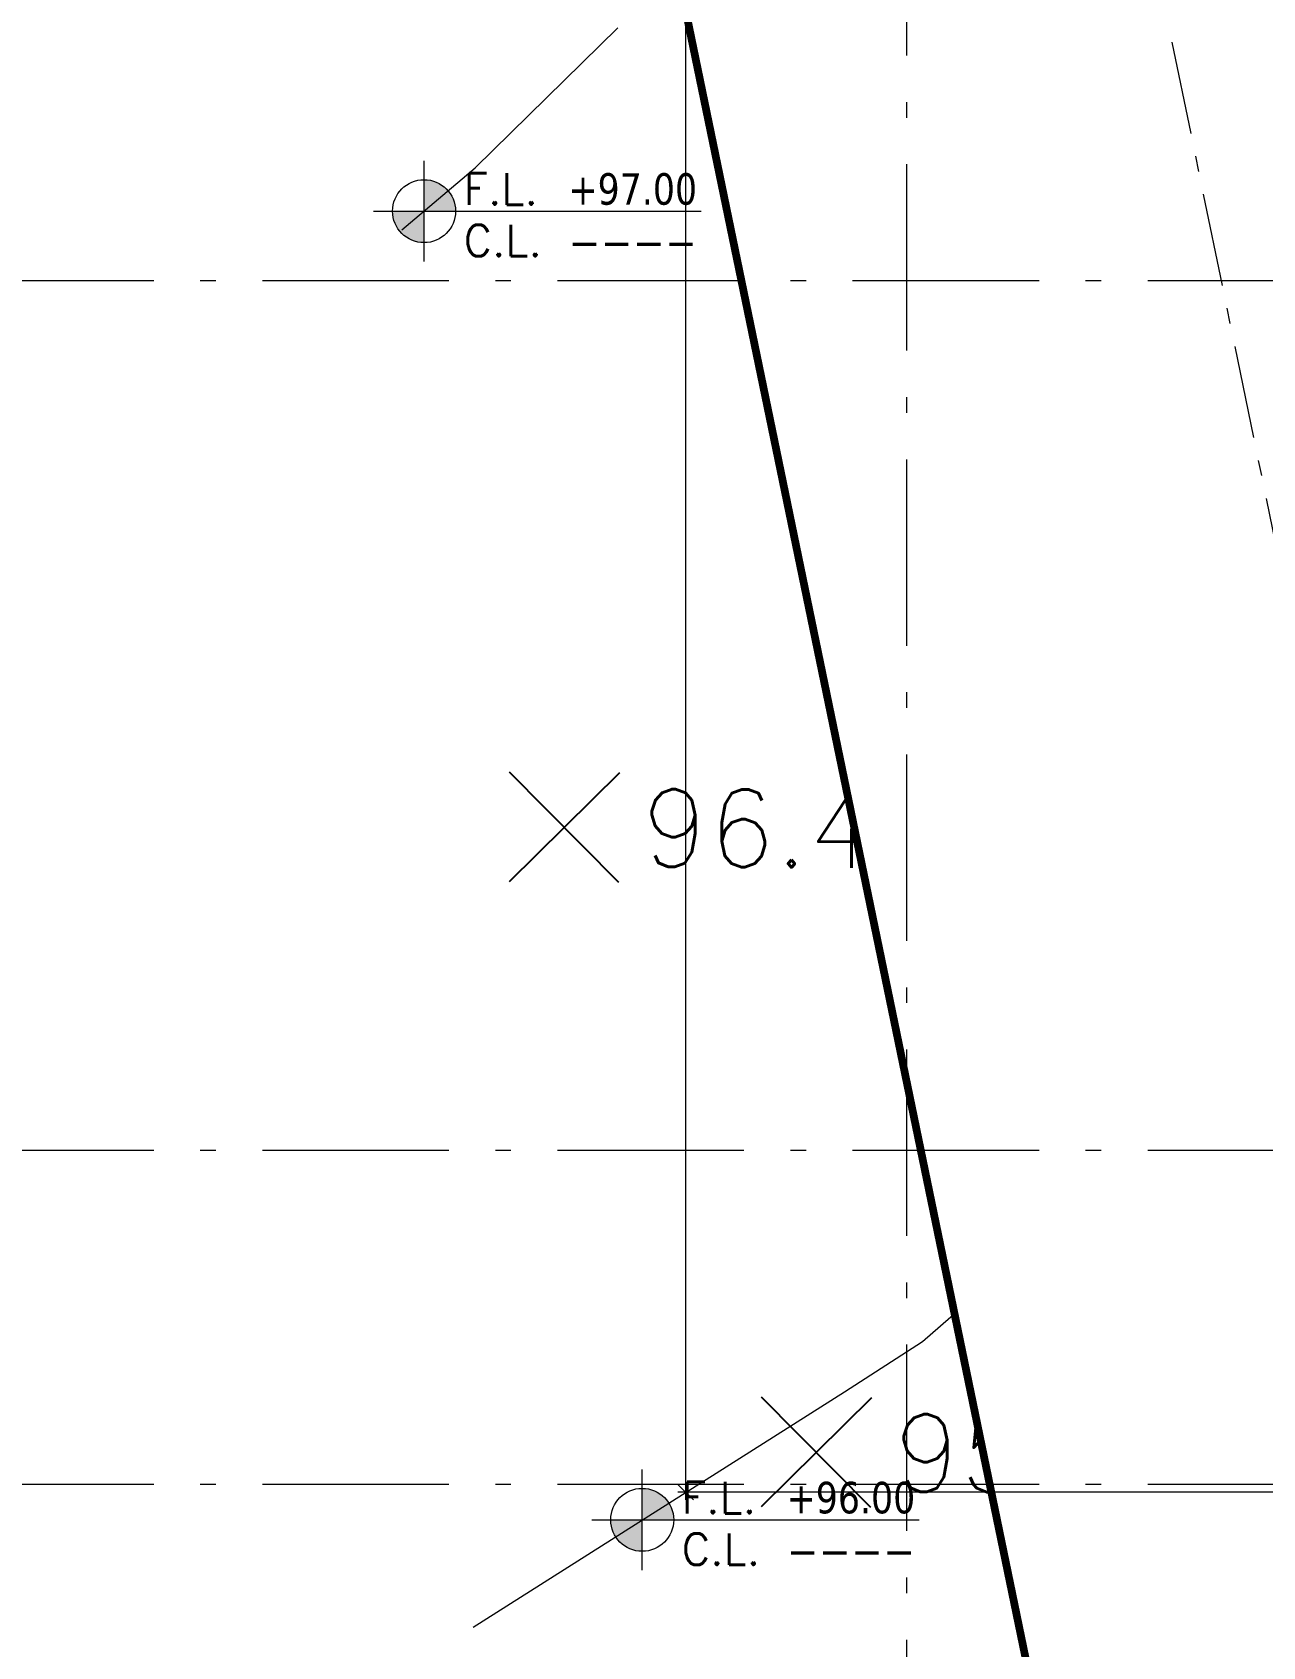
# Model space of a CAD drawing. Header units: inches. Extents: x -48 to 777, y -156 to 510.
# Drawn here: x 187.84 to 195.77, y 126.66 to 137.06 of the extents above; entities that cross this region are included whole.
import ezdxf
from ezdxf.enums import TextEntityAlignment as Align

# ---------------------------------------------------------------- set-up
doc = ezdxf.new("R2010")
doc.units = ezdxf.units.IN
doc.header["$MEASUREMENT"] = 0
doc.set_wipeout_variables(frame=1)
for name, pattern in [('ACAD_ISO10W100', [18, 12, -3, 0, -3]), ('HIDDEN', [0.375, 0.25, -0.125]), ('NUHA', [1.45, 0.75, -0.25, 0.2, -0.25])]:
    doc.linetypes.add(name, pattern=pattern)
doc.layers.get('Defpoints').update_dxf_attribs({"lineweight": 5})
for name, color, linetype, lineweight in [('A-AXIS ST', 251, 'ACAD_ISO10W100', 5), ('A-DIM', 9, 'Continuous', 5), ('A-HIDDEN', 254, 'HIDDEN', 5), ('A-LEVELS', 139, 'Continuous', 20), ('A-LIMIT LOT', 235, 'ACAD_ISO10W100', 20), ('A-SIGNS1', 20, 'Continuous', 15), ('A-SIGNS2', 30, 'Continuous', 15)]:
    doc.layers.add(name, color=color, linetype=linetype, lineweight=lineweight)
doc.layers.add('pts pc', color=7, linetype='Continuous')
doc.styles.add('2mm', font='simplex.shx', dxfattribs={"height": 0.5})
doc.styles.add('ROMAND', font='verdana.ttf')
doc.styles.add('ROMANS', font='romans__.ttf', dxfattribs={"height": 0.14})
doc.dimstyles.new('M-1.100', dxfattribs={"dimtxt": 0.2, "dimasz": 0.1, "dimexe": 0.05, "dimexo": 0.05, "dimgap": 0.1, "dimtad": 1, "dimlfac": 100, "dimrnd": 0.5, "dimzin": 9, "dimdsep": 46, "dimtxsty": 'ROMAND', "dimblk": 'OBLIQUE', "dimcen": 1, "dimdle": 0.05, "dimclrd": 256, "dimclre": 256, "dimclrt": 2, "dimadec": 0, "dimazin": 0, "dimtfac": 0.666667, "dimtmove": 2, "dimatfit": 3, "dimfxl": 0.04, "dimtolj": 1, "dimtzin": 5, "dimlwd": -1, "dimlwe": -1, "dimarcsym": 0})

# ---------------------------------------------------------------- blocks, each defined once
blk = doc.blocks.new('GXFHGCGFCD')
at = {"layer": 'A-SIGNS1', "linetype": 'NUHA'}
h = blk.add_hatch(color=256, dxfattribs=at)
h.paths.add_polyline_path([(90.3819, 61.3301), (90.3819, 61.1701), (90.5419, 61.1701, 0.414214)])
h.paths.add_polyline_path([(90.3819, 61.1701), (90.2219, 61.1701, 0.414214), (90.3819, 61.0101)])
at = {"layer": 'A-SIGNS1'}
for p, q in [((90.3819, 60.9141), (90.3819, 61.4261)), ((90.1259, 61.1701), (91.7898, 61.1701))]:
    blk.add_line(p, q, dxfattribs=at)
blk.add_circle((90.3819, 61.1701), 0.16, dxfattribs=at)
blk = doc.blocks.new('DGXFHXFGDFD')
at = {"layer": 'A-SIGNS1'}
blk.add_blockref('GXFHGCGFCD', (0, 0), dxfattribs=at)
at = {"layer": 'A-SIGNS2', "linetype": 'NUHA', "style": 'ROMANS'}
for s, p in [('F.L.', (90.5835, 61.2031)), ('C.L.', (90.5835, 60.9413))]:
    blk.add_text(s, height=0.16, dxfattribs=at).set_placement(p)
at = {"layer": 'A-SIGNS2', "style": 'ROMANS', "width": 0.910135, "flags": 4}
for tag, p, p2 in [('NIV.FINI', (91.1159, 61.2031), (91.7898, 61.2031)), ('NIV.BETON', (91.1159, 60.9413), (91.7898, 60.9413))]:
    blk.add_attdef(tag, text='', height=0.16, dxfattribs=at).set_placement(p, p2, align=Align.FIT)
blk = doc.blocks.new('land 688')
at = {"layer": 'A-LEVELS', "linetype": 'Continuous'}
for points in [[(489.75834, 269.27085), (490.23004, 269.6693), (490.68905, 270.12013), (491.14806, 270.57096)], [(490.216, 260.27418), (492.60696, 261.78955), (493.10982, 262.11311), (493.34173, 262.31464), (493.84403, 263.1306), (494.15994, 263.64003), (494.63239, 264.2992), (495.06157, 264.92195), (495.25234, 265.22877), (495.48033, 265.5449)]]:
    blk.add_lwpolyline(points, dxfattribs=at)
at = {"layer": 'A-LIMIT LOT', "linetype": 'Continuous', "const_width": 0.1}
blk.add_lwpolyline([(486.17887, 297.01503), (497.86419, 240.3685), (512.75137, 253.42742), (518.31699, 249.16369), (518.8926, 253.71568), (513.66021, 260.06347), (513.66021, 294.35761), (486.17887, 297.01503)], dxfattribs=at)
at = {"layer": 'pts pc', "linetype": 'Continuous'}
for points in [[(491.15881, 265.77531), (490.44803, 265.07211)], [(491.15502, 265.06832), (490.45182, 265.7791)], [(495.17445, 265.0312), (494.46367, 264.328)], [(495.17066, 264.32421), (494.46746, 265.03499)]]:
    blk.add_lwpolyline(points, dxfattribs=at)
at = {"layer": 'pts pc', "linetype": 'Continuous', "elevation": -94}
for points in [[(492.77746, 261.04408), (492.07426, 261.75486)], [(492.78125, 261.75107), (492.07047, 261.04787)]]:
    blk.add_lwpolyline(points, dxfattribs=at)
at = {"layer": 'A-SIGNS1'}
ref = blk.add_blockref('DGXFHXFGDFD', (375.36869, 191.87624), dxfattribs=dict(at, xscale=1.267200000000003, yscale=1.267200000000003, zscale=1.267200000000003))
ref.add_attrib('NIV.FINI', '+97.00', dxfattribs={"layer": 'A-SIGNS2', "height": 0.202752, "style": 'ROMAND', "width": 0.797031}).set_placement((490.83071, 269.43286), (491.65867, 269.43286), align=Align.FIT)
ref.add_attrib('NIV.BETON', '----', dxfattribs={"layer": 'A-SIGNS2', "height": 0.202752, "style": 'ROMAND', "width": 1.634557}).set_placement((490.83071, 269.10109), (491.65867, 269.10109), align=Align.FIT)
ref = blk.add_blockref('DGXFHXFGDFD', (376.77343, 183.44982, 95), dxfattribs=dict(at, xscale=1.267200000000003, yscale=1.267200000000003, zscale=1.267200000000003))
ref.add_attrib('NIV.FINI', '+96.00', dxfattribs={"layer": 'A-SIGNS2', "height": 0.202752, "style": 'ROMAND', "width": 0.797031}).set_placement((492.23545, 261.00644, 95), (493.06342, 261.00644, 95), align=Align.FIT)
ref.add_attrib('NIV.BETON', '----', dxfattribs={"layer": 'A-SIGNS2', "height": 0.202752, "style": 'ROMAND', "width": 1.634557}).set_placement((492.23545, 260.67467, 95), (493.06342, 260.67467, 95), align=Align.FIT)
at = {"layer": 'pts pc', "color": 1, "char_height": 0.5, "attachment_point": 1, "rotation": 359.692852, "style": '2mm'}
for s, insert, width in [('\\Fsimplex.shx;\\W1.0000000000;\\T1.0000000000;\\o\\l96.413', (491.30475, 265.67103), 2.9761905), ('\\Fsimplex.shx;\\W1.0000000000;\\T1.0000000000;\\o\\l95.922', (492.92719, 261.64678, -94), 3.0714286)]:
    blk.add_mtext(s, dxfattribs=dict(at, insert=insert, width=width))
at = {"linetype": 'Continuous'}
blk.add_wipeout([(486.17887, 297.01503), (513.66021, 294.35761), (513.66021, 260.06347), (518.8926, 253.71568), (518.31699, 249.16369), (512.75137, 253.42742), (497.86419, 240.3685)], dxfattribs=at).dxf.layer = 'A-LIMIT LOT'
at = {"layer": 'A-HIDDEN', "linetype": 'ACAD_ISO10W100', "ltscale": 0.05}
blk.add_lwpolyline([(490.67533, 290.06695), (499.76093, 246.02295), (512.28801, 257.01161), (510.66021, 258.98641), (510.66021, 288.2619)], close=True, dxfattribs=at)
blk = doc.blocks.new('AXIS')
at = {"layer": 'A-AXIS ST', "ltscale": 0.1}
for p, q in [((633.96853, 296.91777), (633.96853, 336.01919)), ((657.61853, 310.66777), (627.81853, 310.66777)), ((657.61853, 305.06777), (627.81853, 305.06777)), ((657.61853, 302.91777), (627.81853, 302.91777))]:
    blk.add_line(p, q, dxfattribs=at)
blk = doc.blocks.new('_Oblique')
at = {"color": 0, "linetype": 'ByBlock', "lineweight": -2}
blk.add_line((-0.5, -0.5), (0.5, 0.5), dxfattribs=at)
blk = doc.blocks.new('*D1228')
at = {"layer": 'A-DIM', "transparency": 16777216}
for p, q in [((192.052, 127.607), (192.052, 155.858)), ((193.377, 155.808), (192.002, 155.808)), ((197.177, 127.657), (192.002, 127.657))]:
    blk.add_line(p, q, dxfattribs=at)
at = {"layer": 'Defpoints', "color": 0, "transparency": 16777216}
for p in [(192.052, 155.808), (193.427, 155.808), (197.227, 127.657)]:
    blk.add_point(p, dxfattribs=at)
at = {"layer": 'A-DIM', "transparency": 16777216, "xscale": 0.1, "yscale": 0.1, "zscale": 0.1}
for p, rotation in [((192.052, 155.808), 90), ((192.052, 127.657), 270)]:
    blk.add_blockref('_Oblique', p, dxfattribs=dict(at, rotation=rotation))
at = {"layer": 'A-DIM', "color": 2, "transparency": 16777216, "insert": (191.847, 141.733), "char_height": 0.2, "attachment_point": 5, "rotation": 90, "style": 'ROMAND'}
blk.add_mtext('\\A1;2815', dxfattribs=at)

msp = doc.modelspace()

# ---------------------------------------------------------------- block references
at = {"layer": 'A-HIDDEN', "ltscale": 0.4}
msp.add_blockref('land 688', (-299.53343, -133.48597), dxfattribs=at)

# ---------------------------------------------------------------- next in the draw order: block references
at = {"layer": 'A-DIM'}
msp.add_blockref('AXIS', (-440.49175, -175.21088), dxfattribs=at)

# ---------------------------------------------------------------- next in the draw order: dimensions: what is measured, and where the dimension line sits
dim = msp.add_linear_dim(base=(192.05195, 155.80845), p1=(197.22678, 127.65688), p2=(193.42678, 155.80845), angle=90, dimstyle='M-1.100', dxfattribs=at)
dim.commit()
dim.dimension.update_dxf_attribs({"geometry": '*D1228', "text_midpoint": (191.84738, 141.73267)})

doc.saveas('drawing.dxf')
